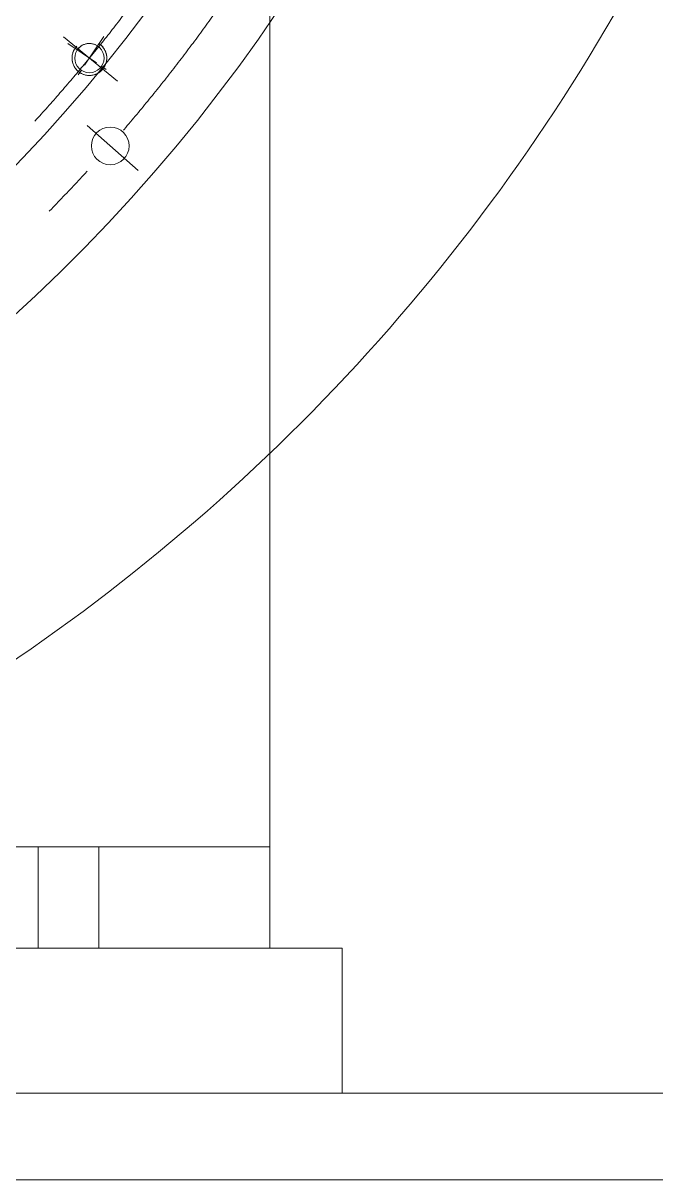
# Model space of a CAD drawing. Header units: millimetres. Extents: x 2 to 671028, y -1 to 511258.
# Drawn here: x 111697 to 117252, y 380879 to 391026 of the extents above; entities that cross this region are included whole.
import ezdxf

# ---------------------------------------------------------------- set-up
doc = ezdxf.new("R2010")
doc.units = ezdxf.units.MM
doc.header["$LTSCALE"] = 25.4
doc.linetypes.add('CENTER', pattern=[50.8, 31.75, -6.35, 6.35, -6.35])
doc.linetypes.add('点画线', pattern=[18, 12, -2, 2, -2])
for name, color, linetype, lineweight in [('CAXA1', 5, 'CENTER', 5), ('中心线层', 5, 'CENTER', 5), ('细实线层', 7, 'Continuous', 5)]:
    doc.layers.add(name, color=color, linetype=linetype, lineweight=lineweight)

msp = doc.modelspace()

# ---------------------------------------------------------------- linework, layer by layer
at = {"color": 7, "lineweight": 5}
for p, q in [((113861.37, 403426.04), (113861.37, 382909.67)), ((112137.05, 390775.69), (112134.29, 390768.21)), ((112140.2, 390783.02), (112137.05, 390775.69)), ((112143.73, 390790.18), (112140.2, 390783.02)), ((112147.63, 390797.14), (112143.73, 390790.18)), ((112151.89, 390803.89), (112147.63, 390797.14)), ((112171.89, 390790.52), (112151.89, 390803.89)), ((112151.89, 390803.89), (112151.89, 390803.89)), ((112175.77, 390796.01), (112171.89, 390790.52)), ((112171.89, 390790.52), (112171.89, 390790.52)), ((112179.93, 390801.29), (112175.77, 390796.01)), ((112184.36, 390806.34), (112179.93, 390801.29)), ((112189.05, 390811.15), (112184.36, 390806.34)), ((112193.98, 390815.71), (112189.05, 390811.15)), ((112199.15, 390820.01), (112193.98, 390815.71)), ((112204.53, 390824.03), (112199.15, 390820.01)), ((112210.12, 390827.76), (112204.53, 390824.03)), ((112215.89, 390831.2), (112210.12, 390827.76)), ((112221.84, 390834.32), (112215.89, 390831.2)), ((112227.94, 390837.14), (112221.84, 390834.32)), ((112234.18, 390839.63), (112227.94, 390837.14)), ((112240.54, 390841.79), (112234.18, 390839.63)), ((112247.01, 390843.61), (112240.54, 390841.79)), ((112253.56, 390845.09), (112247.01, 390843.61)), ((112260.19, 390846.23), (112253.56, 390845.09)), ((112266.86, 390847.02), (112260.19, 390846.23)), ((112273.56, 390847.46), (112266.86, 390847.02)), ((112280.28, 390847.55), (112273.56, 390847.46)), ((112287, 390847.29), (112280.28, 390847.55)), ((112293.69, 390846.67), (112287, 390847.29)), ((112300.34, 390845.71), (112293.69, 390846.67)), ((112306.93, 390844.4), (112300.34, 390845.71)), ((112313.44, 390842.74), (112306.93, 390844.4)), ((112319.86, 390840.75), (112313.44, 390842.74)), ((112326.16, 390838.42), (112319.86, 390840.75)), ((112332.33, 390835.77), (112326.16, 390838.42)), ((112338.36, 390832.8), (112332.33, 390835.77)), ((112344.22, 390829.52), (112338.36, 390832.8)), ((112349.9, 390825.93), (112344.22, 390829.52)), ((112363.27, 390845.94), (112349.9, 390825.93)), ((112349.9, 390825.93), (112349.9, 390825.93)), ((112369.79, 390841.33), (112363.27, 390845.94)), ((112363.27, 390845.94), (112363.27, 390845.94)), ((112376.05, 390836.39), (112369.79, 390841.33)), ((112382.05, 390831.13), (112376.05, 390836.39)), ((112387.77, 390825.56), (112382.05, 390831.13)), ((112393.18, 390819.7), (112387.77, 390825.56)), ((112398.28, 390813.57), (112393.18, 390819.7)), ((112403.06, 390807.18), (112398.28, 390813.57)), ((112407.49, 390800.54), (112403.06, 390807.18)), ((112411.57, 390793.68), (112407.49, 390800.54)), ((112415.29, 390786.62), (112411.57, 390793.68)), ((112418.63, 390779.38), (112415.29, 390786.62)), ((112421.58, 390771.97), (112418.63, 390779.38)), ((112126.53, 390729.19), (112126.22, 390721.21)), ((112126.22, 390721.21), (112126.32, 390713.24)), ((112126.32, 390713.24), (112126.84, 390705.27)), ((112127.26, 390737.13), (112126.53, 390729.19)), ((112126.84, 390705.27), (112127.78, 390697.35)), ((112128.4, 390745.03), (112127.26, 390737.13)), ((112127.78, 390697.35), (112129.13, 390689.49)), ((112129.96, 390752.85), (112128.4, 390745.03)), ((112129.13, 390689.49), (112130.89, 390681.71)), ((112131.92, 390760.59), (112129.96, 390752.85)), ((112130.89, 390681.71), (112133.06, 390674.03)), ((112134.29, 390768.21), (112131.92, 390760.59)), ((112133.06, 390674.03), (112135.62, 390666.47)), ((112424.15, 390764.41), (112421.58, 390771.97)), ((112422.91, 390670.23), (112425.28, 390677.85)), ((112426.31, 390756.73), (112424.15, 390764.41)), ((112425.28, 390677.85), (112427.24, 390685.58)), ((112428.07, 390748.95), (112426.31, 390756.73)), ((112427.24, 390685.58), (112428.8, 390693.41)), ((112429.42, 390741.09), (112428.07, 390748.95)), ((112428.8, 390693.41), (112429.95, 390701.31)), ((112430.36, 390733.16), (112429.42, 390741.09)), ((112429.95, 390701.31), (112430.68, 390709.25)), ((112430.88, 390725.2), (112430.36, 390733.16)), ((112430.68, 390709.25), (112430.99, 390717.22)), ((112430.99, 390717.22), (112430.88, 390725.2)), ((112135.62, 390666.47), (112138.58, 390659.06)), ((112138.58, 390659.06), (112141.92, 390651.81)), ((112141.92, 390651.81), (112145.63, 390644.75)), ((112145.63, 390644.75), (112149.71, 390637.9)), ((112149.71, 390637.9), (112154.15, 390631.26)), ((112154.15, 390631.26), (112158.92, 390624.87)), ((112158.92, 390624.87), (112164.02, 390618.73)), ((112164.02, 390618.73), (112169.44, 390612.88)), ((112169.44, 390612.88), (112175.15, 390607.31)), ((112175.15, 390607.31), (112181.15, 390602.05)), ((112181.15, 390602.05), (112187.42, 390597.11)), ((112187.42, 390597.11), (112193.93, 390592.5)), ((112193.93, 390592.5), (112193.93, 390592.5)), ((112193.93, 390592.5), (112200.68, 390588.25)), ((112200.68, 390588.25), (112207.64, 390584.35)), ((112207.64, 390584.35), (112214.8, 390580.82)), ((112214.8, 390580.82), (112222.13, 390577.67)), ((112222.13, 390577.67), (112229.61, 390574.91)), ((112229.61, 390574.91), (112237.23, 390572.54)), ((112237.23, 390572.54), (112244.97, 390570.58)), ((112244.97, 390570.58), (112252.79, 390569.02)), ((112300.47, 390568.4), (112308.33, 390569.75)), ((112308.33, 390569.75), (112316.12, 390571.51)), ((112316.12, 390571.51), (112323.79, 390573.67)), ((112323.79, 390573.67), (112331.35, 390576.24)), ((112331.35, 390576.24), (112338.76, 390579.2)), ((112338.76, 390579.2), (112346.01, 390582.54)), ((112346.01, 390582.54), (112353.07, 390586.25)), ((112353.07, 390586.25), (112359.92, 390590.33)), ((112359.92, 390590.33), (112366.56, 390594.76)), ((112366.56, 390594.76), (112372.95, 390599.54)), ((112372.95, 390599.54), (112379.09, 390604.64)), ((112379.09, 390604.64), (112384.95, 390610.05)), ((112384.95, 390610.05), (112390.51, 390615.77)), ((112390.51, 390615.77), (112395.77, 390621.77)), ((112395.77, 390621.77), (112400.71, 390628.03)), ((112400.71, 390628.03), (112405.32, 390634.55)), ((112405.32, 390634.55), (112409.58, 390641.3)), ((112409.58, 390641.3), (112413.47, 390648.26)), ((112413.47, 390648.26), (112417, 390655.42)), ((112417, 390655.42), (112420.15, 390662.75)), ((112420.15, 390662.75), (112422.91, 390670.23)), ((112252.79, 390569.02), (112260.69, 390567.88)), ((112260.69, 390567.88), (112268.63, 390567.15)), ((112268.63, 390567.15), (112276.61, 390566.83)), ((112276.61, 390566.83), (112284.59, 390566.94)), ((112284.59, 390566.94), (112292.55, 390567.46)), ((112292.55, 390567.46), (112300.47, 390568.4)), ((110051.37, 383798.67), (113861.37, 383798.67)), ((108149.01, 382910.52), (114499.01, 382910.52)), ((113861.37, 382909.67), (110051.37, 382909.67)), ((114499.01, 382910.52), (114499.01, 381640.52)), ((118309.01, 381640.52), (87321.01, 381640.52)), ((118309.01, 380878.52), (87321.01, 380878.52))]:
    msp.add_line(p, q, dxfattribs=at)
for centre, radius in [((112278.6, 390719.22), 128.34), ((112461.7, 389948.76), 165.1)]:
    msp.add_circle(centre, radius, dxfattribs=at)
for centre, radius, start, end in [((101675.99, 399420.56), 14795.5, 301.355793, 238.585014), ((101662.52, 399420.56), 13868.4, 303.508424, 236.55604)]:
    msp.add_arc(centre, radius, start, end, dxfattribs=at)
msp.add_open_spline([(112198.54, 409943.18), (111307.25, 410897.4), (109271.06, 412607.28), (105648.39, 414323.43), (101648.95, 415013.23), (97577.24, 414596.34), (93714.41, 413143.87), (90329.11, 410718.76), (87667.7, 407468.21), (85926.41, 403609.88), (85198.88, 399395.79), (85693.17, 395116.68), (87239.87, 391073.05), (89811.1, 387548.46), (93226.13, 384790.06), (97266.86, 383002.31), (101660.41, 382303.54), (106112, 382788.56), (110316.2, 384409.21), (113975.45, 387087.71), (116841.92, 390638.1), (118700.96, 394836.93), (119165.43, 397877.96), (119207.73, 399400.36)], degree=3, knots=[0, 0, 0, 0, 6187.66602572, 12450.35545818, 18783.77638031, 25175.55398045, 31622.06567916, 38124.71359482, 44683.23785819, 51298.55092183, 57973.87072775, 64697.01929391, 71462.74865718, 78273.50179554, 85129.27889684, 92030.08014528, 98977.28584344, 105969.70115191, 113006.62299906, 120087.95118565, 127214.49594475, 134386.49284868, 141603.66326616, 141603.66326616, 141603.66326616, 141603.66326616], dxfattribs=at)
at = {"layer": 'CAXA1', "linetype": 'CENTER', "lineweight": 5, "ltscale": 3}
for p, q in [((112050.61, 390906.33), (112526.19, 390516.03)), ((112259.08, 390126.46), (112707.65, 389733.07)), ((111829.37, 383798.67), (111829.37, 382909.67)), ((112362.77, 383798.67), (112362.77, 382909.67))]:
    msp.add_line(p, q, dxfattribs=at)
for radius in [14351, 13716]:
    msp.add_circle((101675.99, 399420.56), radius, dxfattribs=at)
at = {"layer": '中心线层', "color": 7, "linetype": '点画线', "lineweight": 5}
for p, q in [((112405.61, 390909.29), (112151.6, 390529.15)), ((112088.53, 390846.22), (112468.68, 390592.22))]:
    msp.add_line(p, q, dxfattribs=at)
at = {"layer": '细实线层', "color": 7, "lineweight": 5}
msp.add_arc((112278.6, 390719.22), 152.4, 136.25, 56.25, dxfattribs=at)

doc.saveas('drawing.dxf')
